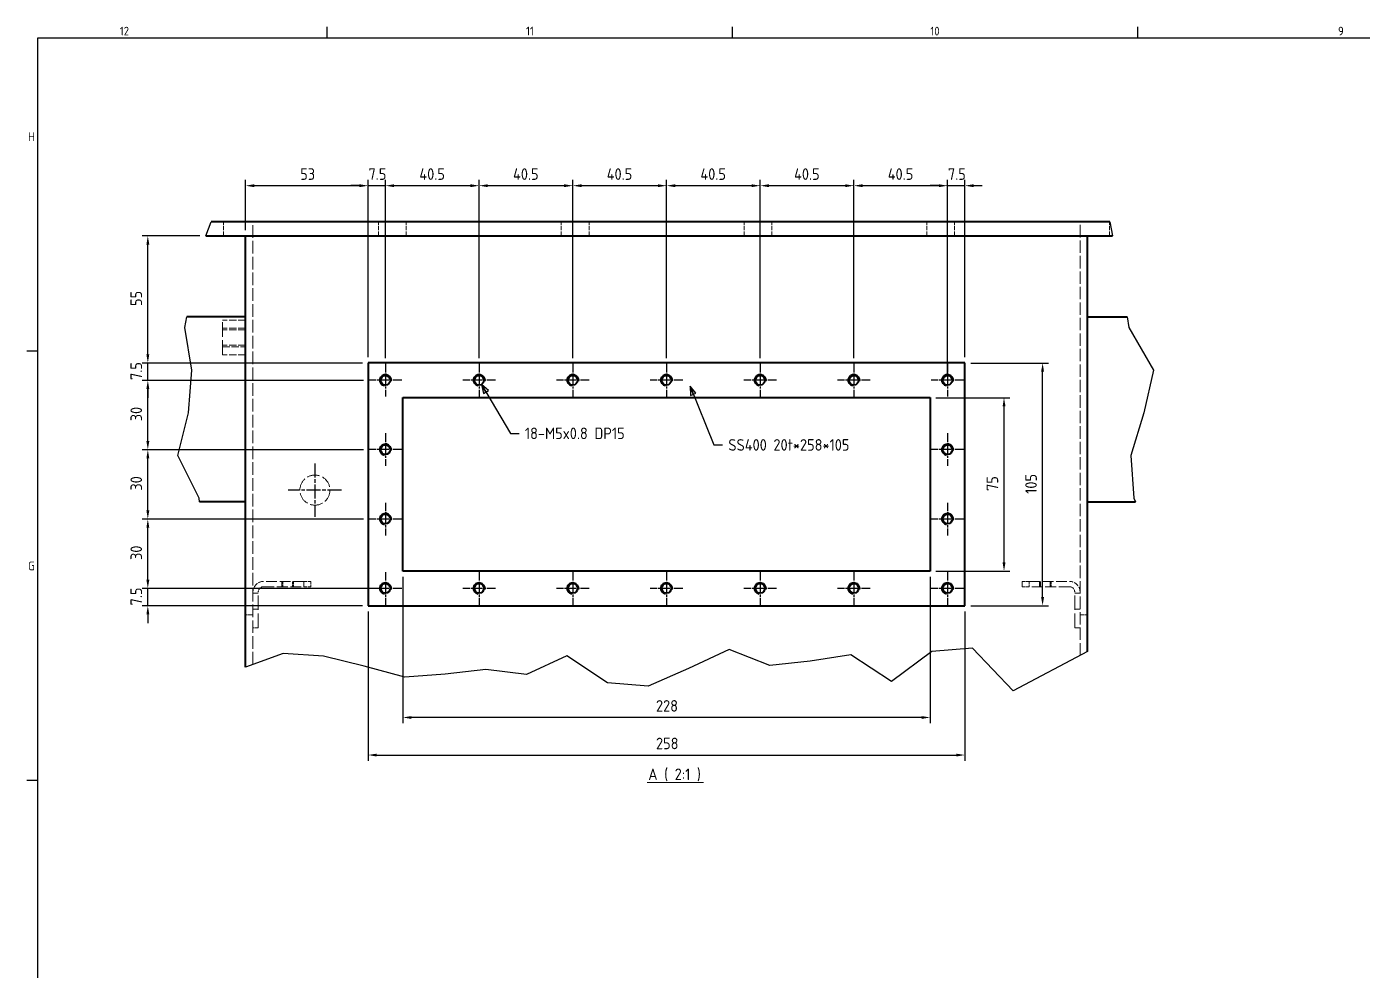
# Model space of a CAD drawing. Header units: millimetres. Extents: x 0 to 4205, y 0 to 2970.
# Drawn here: x 90 to 1245, y 2063 to 2880 of the extents above; entities that cross this region are included whole.
import ezdxf

# ---------------------------------------------------------------- set-up
doc = ezdxf.new("R2010")
doc.units = ezdxf.units.MM
doc.header["$LTSCALE"] = 5
doc.linetypes.add('CHAIN', pattern=[0.3543, 0.2362, -0.0295, 0.0591, -0.0295])
doc.linetypes.add('DASHED', pattern=[0.2067, 0.1654, -0.0413])
doc.layers.get('0').update_dxf_attribs({"color": 3, "lineweight": 25})
for name, color, linetype, lineweight in [('가려진 것(ISO)', 2, 'DASHED', 18), ('가시적인 것(ISO)', 3, 'Continuous', 40), ('가시적인 좁은 것(ISO)', 3, 'Continuous', 35), ('경계(ISO)', 7, 'Continuous', 25), ('기호(ISO)', 5, 'Continuous', 25), ('끊기 선(JIS)', 7, 'Continuous', 25), ('중심 표식(ISO)', 1, 'Continuous', 25), ('치수(ISO)', 2, 'Continuous', 25)]:
    doc.layers.add(name, color=color, linetype=linetype, lineweight=lineweight)
doc.styles.add('문자 텍스트_PSTEK_POSCO', font='isocp.shx')
doc.styles.add('치수 텍스트_PSTEK_POSCO', font='isocp.shx')
doc.styles.add('텍스트 스타일520', font='isocp.shx')
doc.dimstyles.new('치수_PSTEK_POSCO', dxfattribs={"dimscale": 5, "dimtxt": 2, "dimasz": 1.5, "dimexe": 1, "dimexo": 1, "dimgap": 1, "dimtad": 1, "dimrnd": 1e-08, "dimdsep": 46, "dimtxsty": '치수 텍스트_PSTEK_POSCO', "dimcen": 0.09, "dimdle": 10, "dimclrd": 7, "dimclre": 7, "dimclrt": 2, "dimadec": 1, "dimazin": 2, "dimtfac": 1, "dimtmove": 0, "dimatfit": 3, "dimldrblk": 'Filled-2', "dimfxl": 0, "dimtolj": 1, "dimlwd": -1, "dimlwe": -1, "dimarcsym": 0})
doc.dimstyles.new('치수_PSTEK_POSCO$7', dxfattribs={"dimscale": 5, "dimtxt": 2, "dimasz": 1.5, "dimexe": 1, "dimexo": 1, "dimgap": 1, "dimtad": 1, "dimrnd": 1e-08, "dimdsep": 46, "dimtxsty": '치수 텍스트_PSTEK_POSCO', "dimcen": 0.09, "dimdle": 10, "dimclrd": 7, "dimclre": 7, "dimclrt": 2, "dimadec": 1, "dimazin": 2, "dimtfac": 1, "dimtmove": 0, "dimatfit": 3, "dimldrblk": 'Filled-2', "dimfxl": 0, "dimtolj": 1, "dimlwd": -1, "dimlwe": -1, "dimarcsym": 0})

# ---------------------------------------------------------------- blocks, each defined once
blk = doc.blocks.new('경계 Default Border')
at = {"layer": '경계(ISO)'}
for p, q in [((70.08, 574), (70.08, 575.9)), ((140.17, 574), (140.17, 575.9)), ((210.25, 574), (210.25, 575.9)), ((20, 519.75), (18.1, 519.75)), ((20, 445.5), (18.1, 445.5))]:
    blk.add_line(p, q, dxfattribs=at)
at = {"layer": '경계(ISO)', "flags": 128}
blk.add_lwpolyline([(20, 20), (20, 574), (821, 574), (821, 20), (20, 20)], dxfattribs=at)
at = {"layer": '경계(ISO)', "color": 2, "char_height": 1.5, "attachment_point": 7, "style": '문자 텍스트_PSTEK_POSCO'}
for s, insert in [('12', (34.2, 574.39)), ('11', (104.45, 574.4)), ('10', (174.37, 574.39)), ('9', (244.86, 574.39)), ('H', (18.34, 556.12)), ('G', (18.34, 481.86))]:
    blk.add_mtext(s, dxfattribs=dict(at, insert=insert))
blk = doc.blocks.new('*D175')
at = {"layer": 'Defpoints', "color": 0, "transparency": 16777216}
for p in [(385.7, 2742), (279.7, 2698.6), (385.7, 2588.6)]:
    blk.add_point(p, dxfattribs=at)
at = {"layer": '치수(ISO)', "color": 7, "transparency": 16777216}
for p, q in [((279.7, 2703.6), (279.7, 2747)), ((287.2, 2742), (378.2, 2742)), ((385.7, 2593.6), (385.7, 2747))]:
    blk.add_line(p, q, dxfattribs=at)
for points in [[(287.2, 2743.2), (287.2, 2740.7), (279.7, 2742)], [(378.2, 2743.2), (378.2, 2740.7), (385.7, 2742)]]:
    blk.add_solid(points, dxfattribs=at)
at = {"layer": '치수(ISO)', "color": 2, "transparency": 16777216, "insert": (327, 2752), "char_height": 10, "attachment_point": 4, "style": '치수 텍스트_PSTEK_POSCO'}
blk.add_mtext('\\A1;53', dxfattribs=at)
blk = doc.blocks.new('Filled-2')
at = {"color": 0}
for p, q in [((0, 0), (-1, 0.33)), ((-1, 0.33), (-1, -0.33)), ((-1, 0), (0, 0)), ((-1, -0.33), (0, 0))]:
    blk.add_line(p, q, dxfattribs=at)
at = {"color": 0, "flags": 128}
blk.add_lwpolyline([(-1, -0.33), (0, 0), (-1, 0.33), (-1, -0.33)], dxfattribs=at)
at = {"color": 0}
blk.add_solid([(-1, -0.33), (0, 0), (-1, 0.33), (-1, -0.33)], dxfattribs=at)
blk = doc.blocks.new('*D176')
at = {"layer": 'Defpoints', "color": 0, "transparency": 16777216}
for p in [(195.2, 2698.6), (245.2, 2698.6), (385.7, 2588.6)]:
    blk.add_point(p, dxfattribs=at)
at = {"layer": '치수(ISO)', "color": 7, "transparency": 16777216}
for p, q in [((240.2, 2698.6), (190.2, 2698.6)), ((195.2, 2596.1), (195.2, 2691.1)), ((380.7, 2588.6), (190.2, 2588.6))]:
    blk.add_line(p, q, dxfattribs=at)
for points in [[(194, 2691.1), (196.5, 2691.1), (195.2, 2698.6)], [(194, 2596.1), (196.5, 2596.1), (195.2, 2588.6)]]:
    blk.add_solid(points, dxfattribs=at)
at = {"layer": '치수(ISO)', "color": 2, "transparency": 16777216, "insert": (185.2, 2637.9), "char_height": 10, "attachment_point": 4, "rotation": 90, "style": '치수 텍스트_PSTEK_POSCO'}
blk.add_mtext('\\A1;55', dxfattribs=at)
blk = doc.blocks.new('*D177')
at = {"layer": 'Defpoints', "color": 0, "transparency": 16777216}
for p in [(400.7, 2742), (385.7, 2588.6), (400.7, 2587.8)]:
    blk.add_point(p, dxfattribs=at)
at = {"layer": '치수(ISO)', "color": 7, "transparency": 16777216}
for p, q in [((378.2, 2742), (370.7, 2742)), ((385.7, 2593.6), (385.7, 2747)), ((385.7, 2742), (400.7, 2742)), ((400.7, 2592.8), (400.7, 2747)), ((408.2, 2742), (415.7, 2742))]:
    blk.add_line(p, q, dxfattribs=at)
for points in [[(378.2, 2743.2), (378.2, 2740.7), (385.7, 2742)], [(408.2, 2743.2), (408.2, 2740.7), (400.7, 2742)]]:
    blk.add_solid(points, dxfattribs=at)
at = {"layer": '치수(ISO)', "color": 2, "transparency": 16777216, "insert": (386, 2752), "char_height": 10, "attachment_point": 4, "style": '치수 텍스트_PSTEK_POSCO'}
blk.add_mtext('\\A1;7.5', dxfattribs=at)
blk = doc.blocks.new('*D178')
at = {"layer": 'Defpoints', "color": 0, "transparency": 16777216}
for p in [(481.7, 2742), (400.7, 2587.8), (481.7, 2587.8)]:
    blk.add_point(p, dxfattribs=at)
at = {"layer": '치수(ISO)', "color": 7, "transparency": 16777216}
for p, q in [((400.7, 2592.8), (400.7, 2747)), ((408.2, 2742), (474.2, 2742)), ((481.7, 2592.8), (481.7, 2747))]:
    blk.add_line(p, q, dxfattribs=at)
for points in [[(408.2, 2743.2), (408.2, 2740.7), (400.7, 2742)], [(474.2, 2743.2), (474.2, 2740.7), (481.7, 2742)]]:
    blk.add_solid(points, dxfattribs=at)
at = {"layer": '치수(ISO)', "color": 2, "transparency": 16777216, "insert": (430, 2752), "char_height": 10, "attachment_point": 4, "style": '치수 텍스트_PSTEK_POSCO'}
blk.add_mtext('\\A1;40.5', dxfattribs=at)
blk = doc.blocks.new('*D179')
at = {"layer": 'Defpoints', "color": 0, "transparency": 16777216}
for p in [(562.7, 2742), (481.7, 2587.8), (562.7, 2587.8)]:
    blk.add_point(p, dxfattribs=at)
at = {"layer": '치수(ISO)', "color": 7, "transparency": 16777216}
for p, q in [((481.7, 2592.8), (481.7, 2747)), ((489.2, 2742), (555.2, 2742)), ((562.7, 2592.8), (562.7, 2747))]:
    blk.add_line(p, q, dxfattribs=at)
for points in [[(489.2, 2743.2), (489.2, 2740.7), (481.7, 2742)], [(555.2, 2743.2), (555.2, 2740.7), (562.7, 2742)]]:
    blk.add_solid(points, dxfattribs=at)
at = {"layer": '치수(ISO)', "color": 2, "transparency": 16777216, "insert": (511, 2752), "char_height": 10, "attachment_point": 4, "style": '치수 텍스트_PSTEK_POSCO'}
blk.add_mtext('\\A1;40.5', dxfattribs=at)
blk = doc.blocks.new('*D180')
at = {"layer": 'Defpoints', "color": 0, "transparency": 16777216}
for p in [(643.7, 2742), (562.7, 2587.8), (643.7, 2587.8)]:
    blk.add_point(p, dxfattribs=at)
at = {"layer": '치수(ISO)', "color": 7, "transparency": 16777216}
for p, q in [((562.7, 2592.8), (562.7, 2747)), ((570.2, 2742), (636.2, 2742)), ((643.7, 2592.8), (643.7, 2747))]:
    blk.add_line(p, q, dxfattribs=at)
for points in [[(570.2, 2743.2), (570.2, 2740.7), (562.7, 2742)], [(636.2, 2743.2), (636.2, 2740.7), (643.7, 2742)]]:
    blk.add_solid(points, dxfattribs=at)
at = {"layer": '치수(ISO)', "color": 2, "transparency": 16777216, "insert": (592, 2752), "char_height": 10, "attachment_point": 4, "style": '치수 텍스트_PSTEK_POSCO'}
blk.add_mtext('\\A1;40.5', dxfattribs=at)
blk = doc.blocks.new('*D181')
at = {"layer": 'Defpoints', "color": 0, "transparency": 16777216}
for p in [(724.7, 2742), (643.7, 2587.8), (724.7, 2587.8)]:
    blk.add_point(p, dxfattribs=at)
at = {"layer": '치수(ISO)', "color": 7, "transparency": 16777216}
for p, q in [((643.7, 2592.8), (643.7, 2747)), ((651.2, 2742), (717.2, 2742)), ((724.7, 2592.8), (724.7, 2747))]:
    blk.add_line(p, q, dxfattribs=at)
for points in [[(651.2, 2743.2), (651.2, 2740.7), (643.7, 2742)], [(717.2, 2743.2), (717.2, 2740.7), (724.7, 2742)]]:
    blk.add_solid(points, dxfattribs=at)
at = {"layer": '치수(ISO)', "color": 2, "transparency": 16777216, "insert": (673, 2752), "char_height": 10, "attachment_point": 4, "style": '치수 텍스트_PSTEK_POSCO'}
blk.add_mtext('\\A1;40.5', dxfattribs=at)
blk = doc.blocks.new('*D182')
at = {"layer": 'Defpoints', "color": 0, "transparency": 16777216}
for p in [(805.7, 2742), (724.7, 2587.8), (805.7, 2587.8)]:
    blk.add_point(p, dxfattribs=at)
at = {"layer": '치수(ISO)', "color": 7, "transparency": 16777216}
for p, q in [((724.7, 2592.8), (724.7, 2747)), ((732.2, 2742), (798.2, 2742)), ((805.7, 2592.8), (805.7, 2747))]:
    blk.add_line(p, q, dxfattribs=at)
for points in [[(732.2, 2743.2), (732.2, 2740.7), (724.7, 2742)], [(798.2, 2743.2), (798.2, 2740.7), (805.7, 2742)]]:
    blk.add_solid(points, dxfattribs=at)
at = {"layer": '치수(ISO)', "color": 2, "transparency": 16777216, "insert": (754, 2752), "char_height": 10, "attachment_point": 4, "style": '치수 텍스트_PSTEK_POSCO'}
blk.add_mtext('\\A1;40.5', dxfattribs=at)
blk = doc.blocks.new('*D183')
at = {"layer": 'Defpoints', "color": 0, "transparency": 16777216}
for p in [(886.7, 2742), (805.7, 2587.8), (886.7, 2573.6)]:
    blk.add_point(p, dxfattribs=at)
at = {"layer": '치수(ISO)', "color": 7, "transparency": 16777216}
for p, q in [((805.7, 2592.8), (805.7, 2747)), ((813.2, 2742), (879.2, 2742)), ((886.7, 2578.6), (886.7, 2747))]:
    blk.add_line(p, q, dxfattribs=at)
for points in [[(813.2, 2743.2), (813.2, 2740.7), (805.7, 2742)], [(879.2, 2743.2), (879.2, 2740.7), (886.7, 2742)]]:
    blk.add_solid(points, dxfattribs=at)
at = {"layer": '치수(ISO)', "color": 2, "transparency": 16777216, "insert": (835, 2752), "char_height": 10, "attachment_point": 4, "style": '치수 텍스트_PSTEK_POSCO'}
blk.add_mtext('\\A1;40.5', dxfattribs=at)
blk = doc.blocks.new('*D184')
at = {"layer": 'Defpoints', "color": 0, "transparency": 16777216}
for p in [(901.7, 2742), (901.7, 2588.6), (886.7, 2573.6)]:
    blk.add_point(p, dxfattribs=at)
at = {"layer": '치수(ISO)', "color": 7, "transparency": 16777216}
for p, q in [((879.2, 2742), (871.7, 2742)), ((886.7, 2578.6), (886.7, 2747)), ((886.7, 2742), (901.7, 2742)), ((901.7, 2593.6), (901.7, 2747)), ((909.2, 2742), (916.7, 2742))]:
    blk.add_line(p, q, dxfattribs=at)
for points in [[(879.2, 2743.2), (879.2, 2740.7), (886.7, 2742)], [(909.2, 2743.2), (909.2, 2740.7), (901.7, 2742)]]:
    blk.add_solid(points, dxfattribs=at)
at = {"layer": '치수(ISO)', "color": 2, "transparency": 16777216, "insert": (887, 2752), "char_height": 10, "attachment_point": 4, "style": '치수 텍스트_PSTEK_POSCO'}
blk.add_mtext('\\A1;7.5', dxfattribs=at)
blk = doc.blocks.new('*D185')
at = {"layer": 'Defpoints', "color": 0, "transparency": 16777216}
for p in [(385.7, 2378.6), (901.7, 2378.6), (901.7, 2249.5)]:
    blk.add_point(p, dxfattribs=at)
at = {"layer": '치수(ISO)', "color": 7, "transparency": 16777216}
for p, q in [((385.7, 2373.6), (385.7, 2244.5)), ((901.7, 2373.6), (901.7, 2244.5)), ((393.2, 2249.5), (894.2, 2249.5))]:
    blk.add_line(p, q, dxfattribs=at)
for points in [[(393.2, 2250.7), (393.2, 2248.2), (385.7, 2249.5)], [(894.2, 2250.7), (894.2, 2248.2), (901.7, 2249.5)]]:
    blk.add_solid(points, dxfattribs=at)
at = {"layer": '치수(ISO)', "color": 2, "transparency": 16777216, "insert": (634.6, 2259.5), "char_height": 10, "attachment_point": 4, "style": '치수 텍스트_PSTEK_POSCO'}
blk.add_mtext('\\A1;258', dxfattribs=at)
blk = doc.blocks.new('*D186')
at = {"layer": 'Defpoints', "color": 0, "transparency": 16777216}
for p in [(195.2, 2588.6), (385.7, 2588.6), (386.6, 2573.6)]:
    blk.add_point(p, dxfattribs=at)
at = {"layer": '치수(ISO)', "color": 7, "transparency": 16777216}
for p, q in [((195.2, 2596.1), (195.2, 2603.6)), ((380.7, 2588.6), (190.2, 2588.6)), ((195.2, 2573.6), (195.2, 2588.6)), ((381.6, 2573.6), (190.2, 2573.6)), ((195.2, 2566.1), (195.2, 2558.6))]:
    blk.add_line(p, q, dxfattribs=at)
for points in [[(194, 2596.1), (196.5, 2596.1), (195.2, 2588.6)], [(194, 2566.1), (196.5, 2566.1), (195.2, 2573.6)]]:
    blk.add_solid(points, dxfattribs=at)
at = {"layer": '치수(ISO)', "color": 2, "transparency": 16777216, "insert": (185.2, 2573.9), "char_height": 10, "attachment_point": 4, "rotation": 90, "style": '치수 텍스트_PSTEK_POSCO'}
blk.add_mtext('\\A1;7.5', dxfattribs=at)
blk = doc.blocks.new('*D187')
at = {"layer": 'Defpoints', "color": 0, "transparency": 16777216}
for p in [(195.2, 2573.6), (386.6, 2573.6), (386.6, 2513.6)]:
    blk.add_point(p, dxfattribs=at)
at = {"layer": '치수(ISO)', "color": 7, "transparency": 16777216}
for p, q in [((381.6, 2573.6), (190.2, 2573.6)), ((195.2, 2521.1), (195.2, 2566.1)), ((381.6, 2513.6), (190.2, 2513.6))]:
    blk.add_line(p, q, dxfattribs=at)
for points in [[(194, 2566.1), (196.5, 2566.1), (195.2, 2573.6)], [(194, 2521.1), (196.5, 2521.1), (195.2, 2513.6)]]:
    blk.add_solid(points, dxfattribs=at)
at = {"layer": '치수(ISO)', "color": 2, "transparency": 16777216, "insert": (185.2, 2538.2), "char_height": 10, "attachment_point": 4, "rotation": 90, "style": '치수 텍스트_PSTEK_POSCO'}
blk.add_mtext('\\A1;30', dxfattribs=at)
blk = doc.blocks.new('*D188')
at = {"layer": 'Defpoints', "color": 0, "transparency": 16777216}
for p in [(195.2, 2513.6), (386.6, 2513.6), (386.6, 2453.6)]:
    blk.add_point(p, dxfattribs=at)
at = {"layer": '치수(ISO)', "color": 7, "transparency": 16777216}
for p, q in [((381.6, 2513.6), (190.2, 2513.6)), ((195.2, 2461.1), (195.2, 2506.1)), ((381.6, 2453.6), (190.2, 2453.6))]:
    blk.add_line(p, q, dxfattribs=at)
for points in [[(194, 2506.1), (196.5, 2506.1), (195.2, 2513.6)], [(194, 2461.1), (196.5, 2461.1), (195.2, 2453.6)]]:
    blk.add_solid(points, dxfattribs=at)
at = {"layer": '치수(ISO)', "color": 2, "transparency": 16777216, "insert": (185.2, 2478.2), "char_height": 10, "attachment_point": 4, "rotation": 90, "style": '치수 텍스트_PSTEK_POSCO'}
blk.add_mtext('\\A1;30', dxfattribs=at)
blk = doc.blocks.new('*D189')
at = {"layer": 'Defpoints', "color": 0, "transparency": 16777216}
for p in [(195.2, 2453.6), (386.6, 2453.6), (400.7, 2393.6)]:
    blk.add_point(p, dxfattribs=at)
at = {"layer": '치수(ISO)', "color": 7, "transparency": 16777216}
for p, q in [((381.6, 2453.6), (190.2, 2453.6)), ((195.2, 2401.1), (195.2, 2446.1)), ((395.7, 2393.6), (190.2, 2393.6))]:
    blk.add_line(p, q, dxfattribs=at)
for points in [[(194, 2446.1), (196.5, 2446.1), (195.2, 2453.6)], [(194, 2401.1), (196.5, 2401.1), (195.2, 2393.6)]]:
    blk.add_solid(points, dxfattribs=at)
at = {"layer": '치수(ISO)', "color": 2, "transparency": 16777216, "insert": (185.2, 2418.2), "char_height": 10, "attachment_point": 4, "rotation": 90, "style": '치수 텍스트_PSTEK_POSCO'}
blk.add_mtext('\\A1;30', dxfattribs=at)
blk = doc.blocks.new('*D190')
at = {"layer": 'Defpoints', "color": 0, "transparency": 16777216}
for p in [(195.2, 2393.6), (400.7, 2393.6), (385.7, 2378.6)]:
    blk.add_point(p, dxfattribs=at)
at = {"layer": '치수(ISO)', "color": 7, "transparency": 16777216}
for p, q in [((195.2, 2401.1), (195.2, 2408.6)), ((395.7, 2393.6), (190.2, 2393.6)), ((195.2, 2378.6), (195.2, 2393.6)), ((380.7, 2378.6), (190.2, 2378.6)), ((195.2, 2371.1), (195.2, 2363.6))]:
    blk.add_line(p, q, dxfattribs=at)
for points in [[(194, 2401.1), (196.5, 2401.1), (195.2, 2393.6)], [(194, 2371.1), (196.5, 2371.1), (195.2, 2378.6)]]:
    blk.add_solid(points, dxfattribs=at)
at = {"layer": '치수(ISO)', "color": 2, "transparency": 16777216, "insert": (185.2, 2378.9), "char_height": 10, "attachment_point": 4, "rotation": 90, "style": '치수 텍스트_PSTEK_POSCO'}
blk.add_mtext('\\A1;7.5', dxfattribs=at)
blk = doc.blocks.new('*D191')
at = {"layer": 'Defpoints', "color": 0, "transparency": 16777216}
for p in [(901.7, 2588.6), (968.9, 2588.6), (901.7, 2378.6)]:
    blk.add_point(p, dxfattribs=at)
at = {"layer": '치수(ISO)', "color": 7, "transparency": 16777216}
for p, q in [((906.7, 2588.6), (973.9, 2588.6)), ((968.9, 2386.1), (968.9, 2581.1)), ((906.7, 2378.6), (973.9, 2378.6))]:
    blk.add_line(p, q, dxfattribs=at)
for points in [[(967.6, 2581.1), (970.1, 2581.1), (968.9, 2588.6)], [(967.6, 2386.1), (970.1, 2386.1), (968.9, 2378.6)]]:
    blk.add_solid(points, dxfattribs=at)
at = {"layer": '치수(ISO)', "color": 2, "transparency": 16777216, "insert": (958.9, 2475.4), "char_height": 10, "attachment_point": 4, "rotation": 90, "style": '치수 텍스트_PSTEK_POSCO'}
blk.add_mtext('\\A1;105', dxfattribs=at)
blk = doc.blocks.new('*D192')
at = {"layer": 'Defpoints', "color": 0, "transparency": 16777216}
for p in [(871.7, 2558.6), (871.7, 2408.6), (935.5, 2408.6)]:
    blk.add_point(p, dxfattribs=at)
at = {"layer": '치수(ISO)', "color": 7, "transparency": 16777216}
for p, q in [((876.7, 2558.6), (940.5, 2558.6)), ((935.5, 2551.1), (935.5, 2416.1)), ((876.7, 2408.6), (940.5, 2408.6))]:
    blk.add_line(p, q, dxfattribs=at)
for points in [[(934.3, 2551.1), (936.8, 2551.1), (935.5, 2558.6)], [(934.3, 2416.1), (936.8, 2416.1), (935.5, 2408.6)]]:
    blk.add_solid(points, dxfattribs=at)
at = {"layer": '치수(ISO)', "color": 2, "transparency": 16777216, "insert": (925.5, 2477.9), "char_height": 10, "attachment_point": 4, "rotation": 90, "style": '치수 텍스트_PSTEK_POSCO'}
blk.add_mtext('\\A1;75', dxfattribs=at)
blk = doc.blocks.new('*D193')
at = {"layer": 'Defpoints', "color": 0, "transparency": 16777216}
for p in [(415.7, 2408.6), (871.7, 2408.6), (415.7, 2282)]:
    blk.add_point(p, dxfattribs=at)
at = {"layer": '치수(ISO)', "color": 7, "transparency": 16777216}
for p, q in [((415.7, 2403.6), (415.7, 2277)), ((871.7, 2403.6), (871.7, 2277)), ((864.2, 2282), (423.2, 2282))]:
    blk.add_line(p, q, dxfattribs=at)
for points in [[(423.2, 2283.2), (423.2, 2280.7), (415.7, 2282)], [(864.2, 2283.2), (864.2, 2280.7), (871.7, 2282)]]:
    blk.add_solid(points, dxfattribs=at)
at = {"layer": '치수(ISO)', "color": 2, "transparency": 16777216, "insert": (634.6, 2292), "char_height": 10, "attachment_point": 4, "style": '치수 텍스트_PSTEK_POSCO'}
blk.add_mtext('\\A1;228', dxfattribs=at)

msp = doc.modelspace()

# ---------------------------------------------------------------- linework, layer by layer
at = {"layer": '가려진 것(ISO)', "ltscale": 4.571172}
for p, q in [((260.6994, 2698.6495), (260.6994, 2710.6495)), ((394.6994, 2698.6495), (394.6994, 2710.6495)), ((418.6994, 2698.6495), (418.6994, 2710.6495)), ((552.6994, 2698.6495), (552.6994, 2710.6495)), ((576.6994, 2698.6495), (576.6994, 2710.6495)), ((710.6994, 2698.6495), (710.6994, 2710.6495)), ((734.6994, 2698.6495), (734.6994, 2710.6495)), ((868.6994, 2698.6495), (868.6994, 2710.6495)), ((892.6994, 2698.6495), (892.6994, 2710.6495)), ((1026.6994, 2698.6495), (1026.6994, 2710.6495))]:
    msp.add_line(p, q, dxfattribs=at)
at = {"layer": '가려진 것(ISO)', "ltscale": 13.233065}
msp.add_line((286.0994, 2327.711), (286.0994, 2710.6495), dxfattribs=at)
at = {"layer": '가려진 것(ISO)', "ltscale": 12.959177}
msp.add_line((1001.2994, 2335.6368), (1001.2994, 2710.6495), dxfattribs=at)
at = {"layer": '가려진 것(ISO)', "ltscale": 15.198803}
msp.add_line((259.6994, 2595.6495), (259.6994, 2625.6495), dxfattribs=at)
at = {"layer": '가려진 것(ISO)', "ltscale": 7.618686}
for p, q in [((279.6994, 2625.6495), (259.6994, 2625.6495)), ((279.6994, 2618.6495), (259.6994, 2618.6495)), ((279.6994, 2617.2965), (259.6994, 2617.2965)), ((279.6994, 2604.0025), (259.6994, 2604.0025)), ((259.6994, 2602.6495), (279.6994, 2602.6495)), ((279.6994, 2595.6495), (259.6994, 2595.6495))]:
    msp.add_line(p, q, dxfattribs=at)
at = {"layer": '가려진 것(ISO)', "ltscale": 14.900823}
for p, q in [((290.6994, 2359.6495), (290.6994, 2390.4495)), ((996.6994, 2359.6495), (996.6994, 2390.4495))]:
    msp.add_line(p, q, dxfattribs=at)
at = {"layer": '가려진 것(ISO)', "ltscale": 11.223996}
for p, q in [((330.0994, 2399.6495), (295.2994, 2399.6495)), ((295.2994, 2395.0495), (330.0994, 2395.0495)), ((957.2994, 2399.6495), (992.0994, 2399.6495)), ((992.0994, 2395.0495), (957.2994, 2395.0495))]:
    msp.add_line(p, q, dxfattribs=at)
at = {"layer": '가려진 것(ISO)', "ltscale": 1.752221}
for p, q in [((311.0994, 2399.6495), (311.0994, 2395.0495)), ((311.9654, 2395.0495), (311.9654, 2399.6495)), ((320.2334, 2395.0495), (320.2334, 2399.6495)), ((321.0994, 2395.0495), (321.0994, 2399.6495)), ((330.0994, 2399.6495), (330.0994, 2395.0495)), ((336.0994, 2395.0495), (336.0994, 2399.6495)), ((951.2994, 2399.6495), (951.2994, 2395.0495)), ((957.2994, 2395.0495), (957.2994, 2399.6495)), ((966.2994, 2399.6495), (966.2994, 2395.0495)), ((967.1654, 2399.6495), (967.1654, 2395.0495)), ((975.4334, 2399.6495), (975.4334, 2395.0495)), ((976.2994, 2395.0495), (976.2994, 2399.6495)), ((290.6994, 2389.6495), (286.0994, 2389.6495)), ((1001.2994, 2389.6495), (996.6994, 2389.6495)), ((290.6994, 2375.6495), (286.0994, 2375.6495)), ((1001.2994, 2375.6495), (996.6994, 2375.6495)), ((286.0994, 2359.6495), (290.6994, 2359.6495)), ((1001.2994, 2359.6495), (996.6994, 2359.6495))]:
    msp.add_line(p, q, dxfattribs=at)
at = {"layer": '가려진 것(ISO)', "ltscale": 3.232277}
for p, q in [((336.0994, 2399.6495), (330.0994, 2399.6495)), ((330.0994, 2395.0495), (336.0994, 2395.0495)), ((957.2994, 2399.6495), (951.2994, 2399.6495)), ((951.2994, 2395.0495), (957.2994, 2395.0495))]:
    msp.add_line(p, q, dxfattribs=at)
at = {"layer": '가려진 것(ISO)', "ltscale": 2.437912}
for p, q in [((286.0994, 2370.6495), (279.6994, 2370.6495)), ((1007.6994, 2370.6495), (1001.2994, 2370.6495))]:
    msp.add_line(p, q, dxfattribs=at)
at = {"layer": '가려진 것(ISO)', "ltscale": 13.172297}
msp.add_circle((339.6994, 2478.6495), 13, dxfattribs=at)
at = {"layer": '가려진 것(ISO)', "ltscale": 5.504978}
for centre, start, end in [((295.2994, 2390.4495), 90, 180), ((992.0994, 2390.4495), 0, 90)]:
    msp.add_arc(centre, 9.2, start, end, dxfattribs=at)
at = {"layer": '가려진 것(ISO)', "ltscale": 2.752439}
for centre, start, end in [((295.2994, 2390.4495), 90, 180), ((992.0994, 2390.4495), 0, 90)]:
    msp.add_arc(centre, 4.6, start, end, dxfattribs=at)
at = {"layer": '가시적인 것(ISO)'}
for p, q in [((1027.0443, 2710.6495), (249.996, 2710.6495)), ((245.2493, 2698.6495), (1029.4103, 2698.6495)), ((279.6994, 2325.3744), (279.6994, 2698.6495)), ((1007.6994, 2339.0272), (1007.6994, 2698.6495)), ((279.6994, 2628.6495), (229.0574, 2628.6495)), ((1007.6994, 2628.6495), (1041.9824, 2628.6495)), ((901.6994, 2588.6495), (385.6994, 2588.6495)), ((385.6994, 2588.6495), (385.6994, 2378.6495)), ((901.6994, 2378.6495), (901.6994, 2588.6495)), ((415.6994, 2558.6495), (871.6994, 2558.6495)), ((415.6994, 2408.6495), (415.6994, 2558.6495)), ((871.6994, 2558.6495), (871.6994, 2408.6495)), ((279.6994, 2468.6495), (239.9563, 2468.6495)), ((1007.6994, 2468.6495), (1049.2734, 2468.6495)), ((871.6994, 2408.6495), (415.6994, 2408.6495)), ((385.6994, 2378.6495), (901.6994, 2378.6495))]:
    msp.add_line(p, q, dxfattribs=at)
for centre in [(400.6994, 2573.6495), (481.6994, 2573.6495), (562.6994, 2573.6495), (643.6994, 2573.6495), (724.6994, 2573.6495), (805.6994, 2573.6495), (886.6994, 2573.6495), (400.6994, 2513.6495), (886.6994, 2513.6495), (400.6994, 2453.6495), (886.6994, 2453.6495), (400.6994, 2393.6495), (481.6994, 2393.6495), (562.6994, 2393.6495), (643.6994, 2393.6495), (724.6994, 2393.6495), (805.6994, 2393.6495), (886.6994, 2393.6495)]:
    msp.add_circle(centre, 4.134, dxfattribs=at)
at = {"layer": '가시적인 좁은 것(ISO)'}
for centre in [(400.6994, 2573.6495), (481.6994, 2573.6495), (562.6994, 2573.6495), (643.6994, 2573.6495), (724.6994, 2573.6495), (805.6994, 2573.6495), (886.6994, 2573.6495), (400.6994, 2513.6495), (886.6994, 2513.6495), (400.6994, 2453.6495), (886.6994, 2453.6495), (400.6994, 2393.6495), (481.6994, 2393.6495), (562.6994, 2393.6495), (643.6994, 2393.6495), (724.6994, 2393.6495), (805.6994, 2393.6495), (886.6994, 2393.6495)]:
    msp.add_arc(centre, 5, 350, 260, dxfattribs=at)
at = {"layer": '기호(ISO)', "color": 7, "lineweight": 18}
msp.add_line((626.8435, 2225.7322), (675.7351, 2225.7322), dxfattribs=at)
at = {"layer": '끊기 선(JIS)'}
for p, q in [((245.2493, 2698.6495), (249.996, 2710.6495)), ((1027.0443, 2710.6495), (1029.4103, 2698.6495)), ((227.242, 2619.3106), (229.0574, 2628.6495)), ((1041.9824, 2628.6495), (1043.4075, 2619.3106)), ((233.2063, 2582.3809), (227.242, 2619.3106)), ((1043.4075, 2619.3106), (1064.6383, 2582.3809)), ((230.5082, 2545.4512), (233.2063, 2582.3809)), ((1064.6383, 2582.3809), (1056.3423, 2545.4512)), ((221.1276, 2508.5215), (230.5082, 2545.4512)), ((1056.3423, 2545.4512), (1045.0426, 2508.5215)), ((239.5209, 2471.5918), (221.1276, 2508.5215)), ((1045.0426, 2508.5215), (1047.6529, 2471.5918)), ((239.9563, 2468.6495), (239.5209, 2471.5918)), ((1047.6529, 2471.5918), (1049.2734, 2468.6495)), ((312.1614, 2337.2264), (279.6994, 2325.3744)), ((347.2263, 2335.0624), (312.1614, 2337.2264)), ((382.2911, 2326.3716), (347.2263, 2335.0624)), ((557.6153, 2335.3478), (522.5505, 2319.0251)), ((592.6802, 2312.0262), (557.6153, 2335.3478)), ((697.8747, 2340.7346), (662.8099, 2324.2929)), ((732.9396, 2326.9031), (697.8747, 2340.7346)), ((803.0692, 2336.1065), (768.0044, 2330.7914)), ((838.1341, 2312.9919), (803.0692, 2336.1065)), ((873.1989, 2338.9981), (838.1341, 2312.9919)), ((908.2638, 2341.8071), (873.1989, 2338.9981)), ((943.3286, 2304.9272), (908.2638, 2341.8071)), ((1007.6994, 2339.0272), (943.3286, 2304.9272)), ((417.3559, 2316.7787), (382.2911, 2326.3716)), ((487.4856, 2323.3651), (452.4208, 2319.4985)), ((522.5505, 2319.0251), (487.4856, 2323.3651)), ((662.8099, 2324.2929), (627.745, 2309.1861)), ((768.0044, 2330.7914), (732.9396, 2326.9031)), ((452.4208, 2319.4985), (417.3559, 2316.7787)), ((627.745, 2309.1861), (592.6802, 2312.0262))]:
    msp.add_line(p, q, dxfattribs=at)
at = {"layer": '중심 표식(ISO)', "linetype": 'CHAIN', "ltscale": 6.282222}
for p, q in [((400.6994, 2587.7835), (400.6994, 2559.5155)), ((481.6994, 2587.7835), (481.6994, 2559.5155)), ((562.6994, 2587.7835), (562.6994, 2559.5155)), ((643.6994, 2587.7835), (643.6994, 2559.5155)), ((724.6994, 2587.7835), (724.6994, 2559.5155)), ((805.6994, 2587.7835), (805.6994, 2559.5155)), ((886.6994, 2587.7835), (886.6994, 2559.5155)), ((414.8334, 2573.6495), (386.5654, 2573.6495)), ((495.8334, 2573.6495), (467.5654, 2573.6495)), ((576.8334, 2573.6495), (548.5654, 2573.6495)), ((657.8334, 2573.6495), (629.5654, 2573.6495)), ((738.8334, 2573.6495), (710.5654, 2573.6495)), ((819.8334, 2573.6495), (791.5654, 2573.6495)), ((900.8334, 2573.6495), (872.5654, 2573.6495)), ((400.6994, 2527.7835), (400.6994, 2499.5155)), ((886.6994, 2527.7835), (886.6994, 2499.5155)), ((414.8334, 2513.6495), (386.5654, 2513.6495)), ((900.8334, 2513.6495), (872.5654, 2513.6495)), ((400.6994, 2467.7835), (400.6994, 2439.5155)), ((886.6994, 2467.7835), (886.6994, 2439.5155)), ((414.8334, 2453.6495), (386.5654, 2453.6495)), ((900.8334, 2453.6495), (872.5654, 2453.6495)), ((400.6994, 2407.7835), (400.6994, 2379.5155)), ((481.6994, 2407.7835), (481.6994, 2379.5155)), ((562.6994, 2407.7835), (562.6994, 2379.5155)), ((643.6994, 2407.7835), (643.6994, 2379.5155)), ((724.6994, 2407.7835), (724.6994, 2379.5155)), ((805.6994, 2407.7835), (805.6994, 2379.5155)), ((886.6994, 2407.7835), (886.6994, 2379.5155)), ((414.8334, 2393.6495), (386.5654, 2393.6495)), ((495.8334, 2393.6495), (467.5654, 2393.6495)), ((576.8334, 2393.6495), (548.5654, 2393.6495)), ((657.8334, 2393.6495), (629.5654, 2393.6495)), ((738.8334, 2393.6495), (710.5654, 2393.6495)), ((819.8334, 2393.6495), (791.5654, 2393.6495)), ((900.8334, 2393.6495), (872.5654, 2393.6495))]:
    msp.add_line(p, q, dxfattribs=at)
at = {"layer": '중심 표식(ISO)', "linetype": 'CHAIN', "ltscale": 10.223008}
for p, q in [((339.6994, 2501.6495), (339.6994, 2455.6495)), ((362.6994, 2478.6495), (316.6994, 2478.6495))]:
    msp.add_line(p, q, dxfattribs=at)

# ---------------------------------------------------------------- block references
at = {"xscale": 5, "yscale": 5, "zscale": 5}
msp.add_blockref('경계 Default Border', (0, 0), dxfattribs=at)

# ---------------------------------------------------------------- texts
at = {"layer": '기호(ISO)', "color": 2, "insert": (521.236, 2527.7401), "char_height": 10, "width": 102.155661, "attachment_point": 4, "line_spacing_factor": 0.35, "style": '치수 텍스트_PSTEK_POSCO'}
msp.add_mtext('{18-M5x0.8 DP15}', dxfattribs=at)
at = {"layer": '기호(ISO)', "color": 2, "insert": (697.1707, 2517.7547), "char_height": 10, "width": 128.963053, "attachment_point": 4, "style": '치수 텍스트_PSTEK_POSCO'}
msp.add_mtext('{\\fISOCP|b0|i0;\\H10.0000;SS400 20t*258*105}', dxfattribs=at)
at = {"layer": '기호(ISO)', "color": 7, "insert": (627.8916, 2226.838), "char_height": 10, "attachment_point": 7, "style": '텍스트 스타일520'}
msp.add_mtext('A ( 2:1 )', dxfattribs=at)

# ---------------------------------------------------------------- dimensions: what is measured, and where the dimension line sits
at = {"layer": '치수(ISO)', "color": 7}
dim = msp.add_linear_dim(base=(385.6994, 2741.9758), p1=(279.6994, 2698.6495), p2=(385.6994, 2588.6495), dimstyle='치수_PSTEK_POSCO', override={"dimdec": 2, "dimlfac": 0.5, "dimtp": 0, "dimtm": 0, "dimtdec": 2, "dimtofl": 0, "dimatfit": 1}, dxfattribs=at)
dim.commit()
dim.dimension.update_dxf_attribs({"geometry": '*D175', "text_midpoint": (332.6994, 2741.9758), "dimtype": 160})
for base, p1, p2, angle, override, picture, middle in [((400.6994, 2741.9758), (385.6994, 2588.6495), (400.6994, 2587.7835), 180, {"dimdec": 2, "dimlfac": 0.5, "dimtp": 0, "dimtm": 0, "dimtdec": 2, "dimtofl": 1, "dimatfit": 1}, '*D177', (393.1994, 2741.9758)), ((481.6994, 2741.9758), (400.6994, 2587.7835), (481.6994, 2587.7835), 180, {"dimdec": 2, "dimlfac": 0.5, "dimtp": 0, "dimtm": 0, "dimtdec": 2, "dimtofl": 0, "dimatfit": 1}, '*D178', (441.2494, 2741.9758)), ((562.6994, 2741.9758), (481.6994, 2587.7835), (562.6994, 2587.7835), 180, {"dimdec": 2, "dimlfac": 0.5, "dimtp": 0, "dimtm": 0, "dimtdec": 2, "dimtofl": 0, "dimatfit": 1}, '*D179', (522.2494, 2741.9758)), ((643.6994, 2741.9758), (562.6994, 2587.7835), (643.6994, 2587.7835), 180, {"dimdec": 2, "dimlfac": 0.5, "dimtp": 0, "dimtm": 0, "dimtdec": 2, "dimtofl": 0, "dimatfit": 1}, '*D180', (603.2494, 2741.9758)), ((724.6994, 2741.9758), (643.6994, 2587.7835), (724.6994, 2587.7835), 180, {"dimdec": 2, "dimlfac": 0.5, "dimtp": 0, "dimtm": 0, "dimtdec": 2, "dimtofl": 0, "dimatfit": 1}, '*D181', (684.2494, 2741.9758)), ((805.6994, 2741.9758), (724.6994, 2587.7835), (805.6994, 2587.7835), 180, {"dimdec": 2, "dimlfac": 0.5, "dimtp": 0, "dimtm": 0, "dimtdec": 2, "dimtofl": 0, "dimatfit": 1}, '*D182', (765.2494, 2741.9758)), ((886.6994, 2741.9758), (805.6994, 2587.7835), (886.6994, 2573.6495), 180, {"dimdec": 2, "dimlfac": 0.5, "dimtp": 0, "dimtm": 0, "dimtdec": 2, "dimtofl": 0, "dimatfit": 1}, '*D183', (846.2494, 2741.9758)), ((901.6994, 2741.9758), (886.6994, 2573.6495), (901.6994, 2588.6495), 180, {"dimdec": 2, "dimlfac": 0.5, "dimtp": 0, "dimtm": 0, "dimtdec": 2, "dimtofl": 1, "dimatfit": 1}, '*D184', (894.1994, 2741.9758)), ((195.2493, 2698.6495), (385.6994, 2588.6495), (245.2493, 2698.6495), 90, {"dimdec": 2, "dimlfac": 0.5, "dimtp": 0, "dimtm": 0, "dimtdec": 2, "dimtofl": 0, "dimatfit": 1}, '*D176', (195.2493, 2643.6495)), ((195.2493, 2588.6495), (386.5654, 2573.6495), (385.6994, 2588.6495), 90, {"dimdec": 2, "dimlfac": 0.5, "dimtp": 0, "dimtm": 0, "dimtdec": 2, "dimtofl": 1, "dimatfit": 1}, '*D186', (195.2493, 2581.1495)), ((968.865, 2588.6495), (901.6994, 2378.6495), (901.6994, 2588.6495), 90, {"dimdec": 2, "dimlfac": 0.5, "dimtp": 0, "dimtm": 0, "dimtdec": 2, "dimtofl": 0, "dimatfit": 1}, '*D191', (968.865, 2483.6495)), ((195.2493, 2573.6495), (386.5654, 2513.6495), (386.5654, 2573.6495), 90, {"dimdec": 2, "dimlfac": 0.5, "dimtp": 0, "dimtm": 0, "dimtdec": 2, "dimtofl": 0, "dimatfit": 1}, '*D187', (195.2493, 2543.6995)), ((935.5055, 2408.6495), (871.6994, 2558.6495), (871.6994, 2408.6495), 90, {"dimdec": 2, "dimlfac": 0.5, "dimtp": 0, "dimtm": 0, "dimtdec": 2, "dimtofl": 0, "dimatfit": 1}, '*D192', (935.5055, 2483.6495)), ((195.2493, 2513.6495), (386.5654, 2453.6495), (386.5654, 2513.6495), 90, {"dimdec": 2, "dimlfac": 0.5, "dimtp": 0, "dimtm": 0, "dimtdec": 2, "dimtofl": 0, "dimatfit": 1}, '*D188', (195.2493, 2483.6995)), ((195.2493, 2453.6495), (400.6994, 2393.6495), (386.5654, 2453.6495), 90, {"dimdec": 2, "dimlfac": 0.5, "dimtp": 0, "dimtm": 0, "dimtdec": 2, "dimtofl": 0, "dimatfit": 1}, '*D189', (195.2493, 2423.6995)), ((195.2493, 2393.6495), (385.6994, 2378.6495), (400.6994, 2393.6495), 90, {"dimdec": 2, "dimlfac": 0.5, "dimtp": 0, "dimtm": 0, "dimtdec": 2, "dimtofl": 1, "dimatfit": 1}, '*D190', (195.2493, 2386.1495)), ((415.6994, 2281.965), (871.6994, 2408.6495), (415.6994, 2408.6495), 180, {"dimdec": 2, "dimlfac": 0.5, "dimtp": 0, "dimtm": 0, "dimtdec": 2, "dimtofl": 0, "dimatfit": 1}, '*D193', (643.6994, 2281.965)), ((901.6994, 2249.4833), (385.6994, 2378.6495), (901.6994, 2378.6495), 180, {"dimdec": 2, "dimlfac": 0.5, "dimtp": 0, "dimtm": 0, "dimtdec": 2, "dimtofl": 0, "dimatfit": 1}, '*D185', (643.6994, 2249.4833))]:
    dim = msp.add_linear_dim(base=base, p1=p1, p2=p2, angle=angle, dimstyle='치수_PSTEK_POSCO', override=override, dxfattribs=at)
    dim.commit()
    dim.dimension.update_dxf_attribs({"geometry": picture, "text_midpoint": middle, "dimtype": 160})

# ---------------------------------------------------------------- leaders
at = {"layer": '기호(ISO)', "color": 7, "annotation_type": 0, "has_hookline": 1, "hookline_direction": 0}
for points, text_width in [([(483.7664, 2570.0693), (508.736, 2527.7401), (516.236, 2527.7401)], 88.4142), ([(664.0102, 2568.4666), (684.6707, 2517.7547), (692.1707, 2517.7547)], 125.7875)]:
    msp.add_leader(points, dimstyle='치수_PSTEK_POSCO$7', override={"dimtad": 0}, dxfattribs=dict(at, text_width=text_width))

doc.saveas('drawing.dxf')
